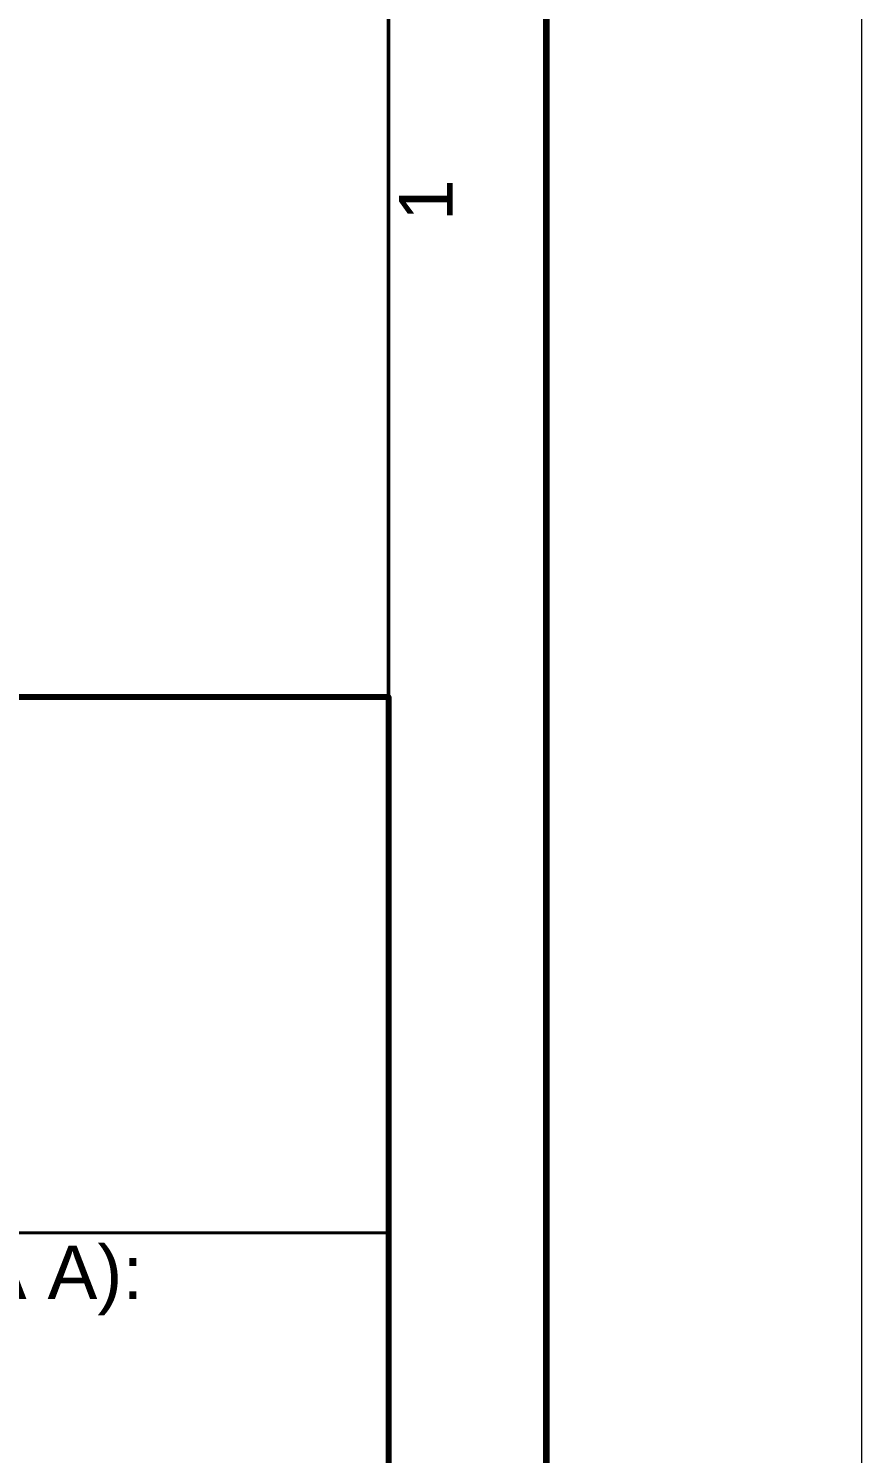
# Model space of a CAD drawing. Header units: millimetres. Extents: x 0 to 420, y 0 to 297.
# Drawn here: x 393.59 to 420, y 42 to 87.2 of the extents above; entities that cross this region are included whole.
import ezdxf
from ezdxf.enums import TextEntityAlignment as Align

# ---------------------------------------------------------------- set-up
doc = ezdxf.new("R2010")
doc.units = ezdxf.units.MM
doc.layers.add('291-E-DIAGRAMA', color=5, linetype='Continuous')
doc.layers.add('291-E-TEXTOS', color=7, linetype='Continuous')
doc.styles.add('ARIAL', font='arial.ttf')

msp = doc.modelspace()

# ---------------------------------------------------------------- linework, layer by layer
at = {"layer": '291-E-DIAGRAMA', "color": 7, "lineweight": 40}
msp.add_line((230, 49), (405, 49), dxfattribs=at)
at = {"layer": '291-E-DIAGRAMA', "color": 7, "lineweight": 13}
msp.add_lwpolyline([(0, 297), (420, 297), (420, 0), (0, 0)], close=True, dxfattribs=at)
at = {"layer": '291-E-DIAGRAMA', "color": 7, "lineweight": 100}
msp.add_lwpolyline([(25, 287), (410, 287), (410, 10), (25, 10)], close=True, dxfattribs=at)
at = {"layer": '291-E-DIAGRAMA', "color": 7, "lineweight": 50}
msp.add_lwpolyline([(30, 282), (405, 282), (405, 15), (30, 15)], close=True, dxfattribs=at)
at = {"layer": '291-E-DIAGRAMA', "color": 7, "lineweight": 80}
msp.add_lwpolyline([(230, 66), (405, 66), (405, 15), (230, 15)], close=True, dxfattribs=at)

# ---------------------------------------------------------------- texts
at = {"layer": '291-E-TEXTOS', "color": 7, "style": 'ARIAL'}
msp.add_text('1', height=1.7, rotation=90, dxfattribs=at).set_placement((407.55, 81.75), align=Align.BOTTOM_CENTER)
at = {"layer": '291-E-TEXTOS', "style": 'ARIAL'}
msp.add_text('CODIGO DEL CLIENTE (REEMPLAZA A):', height=1.7, dxfattribs=at).set_placement((352.099, 46.383), align=Align.BOTTOM_LEFT)

doc.saveas('drawing.dxf')
